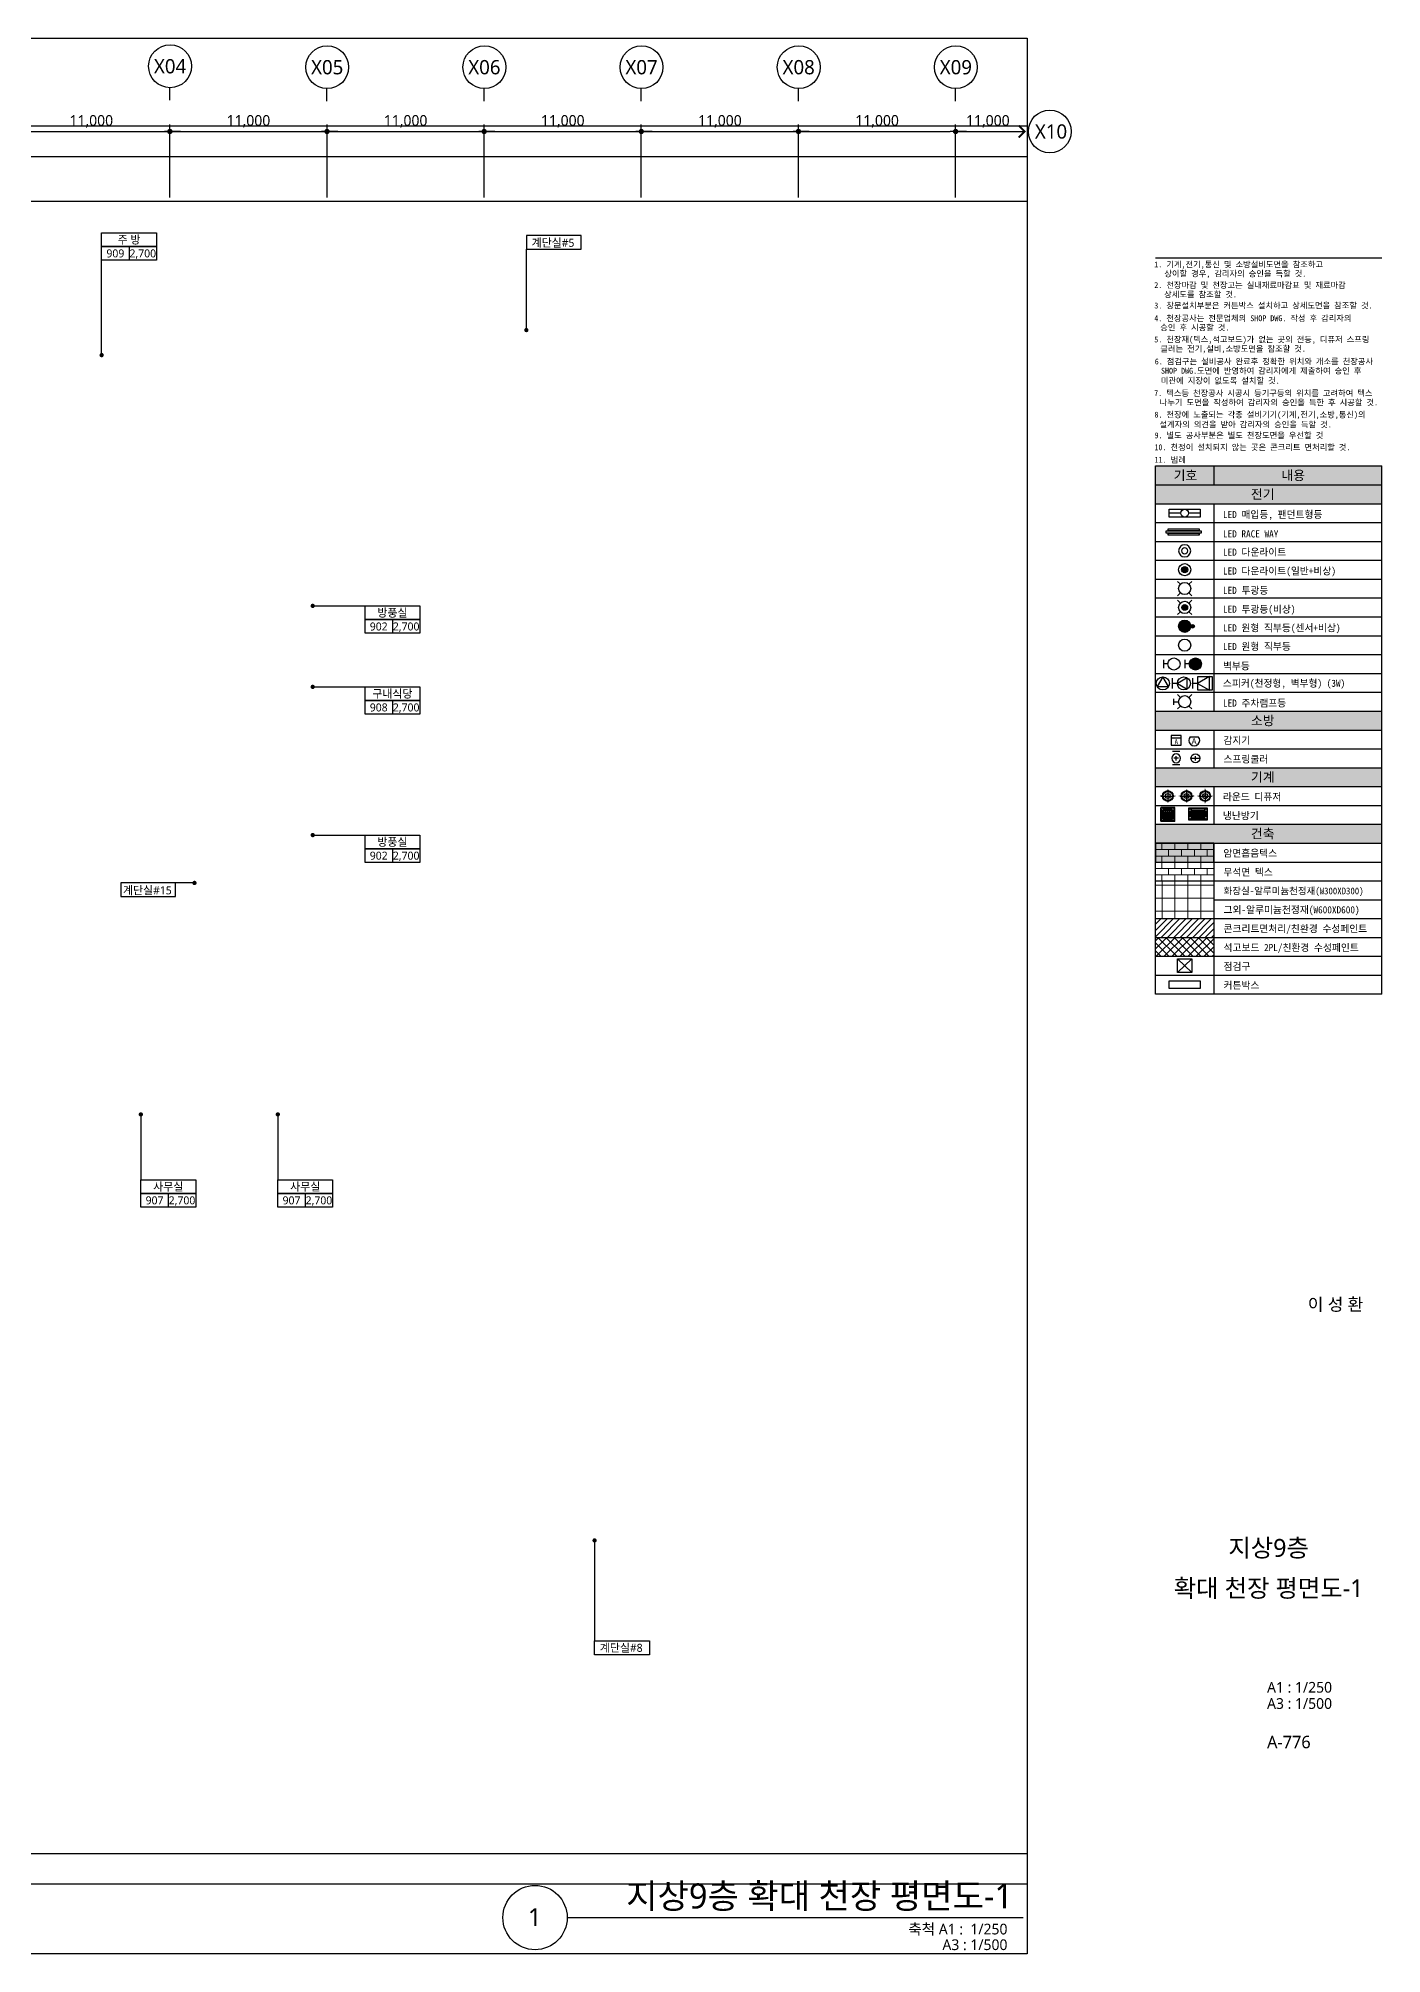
# Model space of a CAD drawing. Header units: millimetres. Extents: x 717452 to 1115512, y -611281 to 2012373.
# Drawn here: x 811482 to 905512, y 1432825 to 1566873 of the extents above; entities that cross this region are included whole.
import ezdxf
from ezdxf.enums import TextEntityAlignment as Align

# ---------------------------------------------------------------- set-up
doc = ezdxf.new("R2010")
doc.units = ezdxf.units.MM
doc.header["$PDSIZE"] = -10
doc.layers.get('0').update_dxf_attribs({"linetype": 'CONTINUOUS'})
doc.layers.get('DEFPOINTS').update_dxf_attribs({"color": 146, "linetype": 'CONTINUOUS'})
for name, color, linetype in [('1.자탐 감지기', 100, 'CONTINUOUS'), ('A-XXXX-SOLD', 252, 'CONTINUOUS'), ('EHP', 1, 'CONTINUOUS'), ('EQ', 5, 'CONTINUOUS'), ('f-드라이팬던트 72˚ 헤드', 2, 'CONTINUOUS'), ('f-상향식 72˚ 헤드', 2, 'CONTINUOUS'), ('FIRE NOTE', 2, 'CONTINUOUS'), ('SS-DIF', 2, 'CONTINUOUS'), ('SS-ERV(SA)', 4, 'CONTINUOUS'), ('SYM', 3, 'CONTINUOUS'), ('SYM(비상)', 6, 'CONTINUOUS'), ('SYM(일반)', 3, 'CONTINUOUS'), ('TITLE', 7, 'CONTINUOUS'), ('아날로그감지기', 2, 'CONTINUOUS'), ('천정', 4, 'CONTINUOUS')]:
    doc.layers.add(name, color=color, linetype=linetype)
for name, color, linetype, lineweight in [('A-AXIS-BUBL', 7, 'CONTINUOUS', 25), ('A-BORD-TEXT', 3, 'CONTINUOUS', 25), ('A-DIMS', 7, 'CONTINUOUS', 25), ('A-MKXS-LEAD', 7, 'CONTINUOUS', 25), ('A-MKXX-NAME', 3, 'CONTINUOUS', 25), ('A-MKXX-SYMB', 7, 'CONTINUOUS', 25), ('A-XXXX-HATC', 8, 'CONTINUOUS', 18), ('A-XXXX-NOTE', 3, 'CONTINUOUS', 25), ('A-XXXX-SYMB', 7, 'CONTINUOUS', 25), ('A-XXXX-TABL', 7, 'CONTINUOUS', 25), ('A-XXXX-TXT1', 3, 'CONTINUOUS', 25), ('A-XXXX-TXT2', 3, 'CONTINUOUS', 25)]:
    doc.layers.add(name, color=color, linetype=linetype, lineweight=lineweight)
doc.layers.add('A-XXXX-NPLT', color=144, linetype='CONTINUOUS', lineweight=15, plot=False)
doc.styles.add('HY울릉도L', font='H2GTRE.TTF')
doc.styles.add('KHS', font='malgun.ttf')
doc.styles.add('돋움', font='')
doc.styles.add('돋움체', font='')
doc.styles.add('맑은 고딕', font='malgun.ttf')
doc.styles.add('맑은고딕', font='malgun.ttf')
doc.styles.get('돋움').set_extended_font_data('DotumChe')
doc.styles.get('돋움체').set_extended_font_data('DotumChe')
doc.dimstyles.new('CDIM', dxfattribs={"dimtxt": 3, "dimasz": 1.5, "dimexe": 2, "dimexo": 1, "dimgap": 1, "dimtad": 1, "dimdec": 0, "dimrnd": 0.5, "dimzin": 0, "dimdsep": 32, "dimlunit": 6, "dimtxsty": 'HY울릉도L', "dimblk1": '_CIDOT', "dimblk2": '_CIDOT', "dimsah": 1, "dimcen": 5.5, "dimclrd": 2, "dimclre": 2, "dimclrt": 7, "dimadec": 0, "dimazin": 0, "dimtfac": 1, "dimtdec": 0, "dimtix": 1, "dimtmove": 2, "dimatfit": 1, "dimldrblk": '_CIDOT', "dimfxl": 1, "dimtolj": 1, "dimtzin": 0, "dimlwd": -1, "dimarcsym": 0})

# ---------------------------------------------------------------- blocks, each defined once
blk = doc.blocks.new('_CIDOT')
at = {"color": 0, "linetype": 'ByBlock'}
blk.add_line((2, 0), (-1, 0), dxfattribs=at)
at = {"color": 0, "linetype": 'ByBlock', "const_width": 0.5}
blk.add_lwpolyline([(-0.25, 0, 1), (0.25, 0, 1)], format="xyb", close=True, dxfattribs=at)
blk = doc.blocks.new('*D295')
at = {"layer": 'A-DIMS', "lineweight": -2, "transparency": 16777216}
for p, q in [((164539, 130138), (164539, 135254)), ((175539, 130138), (175539, 135254))]:
    blk.add_line(p, q, dxfattribs=at)
at = {"layer": 'A-DIMS', "transparency": 16777216}
blk.add_line((164914, 134754), (175164, 134754), dxfattribs=at)
at = {"layer": 'DEFPOINTS', "color": 0, "transparency": 16777216}
for p in [(175539, 134754), (164539, 129888), (175539, 129888)]:
    blk.add_point(p, dxfattribs=at)
at = {"layer": 'A-DIMS', "transparency": 16777216, "xscale": 375, "yscale": 375, "zscale": 375, "rotation": 180}
blk.add_blockref('_CIDOT', (164539, 134754), dxfattribs=at)
at = {"layer": 'A-DIMS', "transparency": 16777216, "xscale": 375, "yscale": 375, "zscale": 375}
blk.add_blockref('_CIDOT', (175539, 134754), dxfattribs=at)
at = {"layer": 'A-DIMS', "color": 3, "transparency": 16777216, "insert": (170039, 135457), "char_height": 750, "attachment_point": 5, "style": '맑은고딕'}
blk.add_mtext('\\A1;11,000', dxfattribs=at)
blk = doc.blocks.new('*D296')
at = {"layer": 'A-DIMS', "lineweight": -2, "transparency": 16777216}
for p, q in [((153539, 130138), (153539, 135254)), ((164539, 130138), (164539, 135254))]:
    blk.add_line(p, q, dxfattribs=at)
at = {"layer": 'A-DIMS', "transparency": 16777216}
blk.add_line((153914, 134754), (164164, 134754), dxfattribs=at)
at = {"layer": 'DEFPOINTS', "color": 0, "transparency": 16777216}
for p in [(164539, 134754), (153539, 129888), (164539, 129888)]:
    blk.add_point(p, dxfattribs=at)
at = {"layer": 'A-DIMS', "transparency": 16777216, "xscale": 375, "yscale": 375, "zscale": 375, "rotation": 180}
blk.add_blockref('_CIDOT', (153539, 134754), dxfattribs=at)
at = {"layer": 'A-DIMS', "transparency": 16777216, "xscale": 375, "yscale": 375, "zscale": 375}
blk.add_blockref('_CIDOT', (164539, 134754), dxfattribs=at)
at = {"layer": 'A-DIMS', "color": 3, "transparency": 16777216, "insert": (159039, 135457), "char_height": 750, "attachment_point": 5, "style": '맑은고딕'}
blk.add_mtext('\\A1;11,000', dxfattribs=at)
blk = doc.blocks.new('*D297')
at = {"layer": 'A-DIMS', "lineweight": -2, "transparency": 16777216}
for p, q in [((142539, 130138), (142539, 135254)), ((153539, 130138), (153539, 135254))]:
    blk.add_line(p, q, dxfattribs=at)
at = {"layer": 'A-DIMS', "transparency": 16777216}
blk.add_line((142914, 134754), (153164, 134754), dxfattribs=at)
at = {"layer": 'DEFPOINTS', "color": 0, "transparency": 16777216}
for p in [(153539, 134754), (142539, 129888), (153539, 129888)]:
    blk.add_point(p, dxfattribs=at)
at = {"layer": 'A-DIMS', "transparency": 16777216, "xscale": 375, "yscale": 375, "zscale": 375, "rotation": 180}
blk.add_blockref('_CIDOT', (142539, 134754), dxfattribs=at)
at = {"layer": 'A-DIMS', "transparency": 16777216, "xscale": 375, "yscale": 375, "zscale": 375}
blk.add_blockref('_CIDOT', (153539, 134754), dxfattribs=at)
at = {"layer": 'A-DIMS', "color": 3, "transparency": 16777216, "insert": (148039, 135457), "char_height": 750, "attachment_point": 5, "style": '맑은고딕'}
blk.add_mtext('\\A1;11,000', dxfattribs=at)
blk = doc.blocks.new('*D298')
at = {"layer": 'A-DIMS', "lineweight": -2, "transparency": 16777216}
for p, q in [((131539, 130138), (131539, 135254)), ((142539, 130138), (142539, 135254))]:
    blk.add_line(p, q, dxfattribs=at)
at = {"layer": 'A-DIMS', "transparency": 16777216}
blk.add_line((131914, 134754), (142164, 134754), dxfattribs=at)
at = {"layer": 'DEFPOINTS', "color": 0, "transparency": 16777216}
for p in [(142539, 134754), (131539, 129888), (142539, 129888)]:
    blk.add_point(p, dxfattribs=at)
at = {"layer": 'A-DIMS', "transparency": 16777216, "xscale": 375, "yscale": 375, "zscale": 375, "rotation": 180}
blk.add_blockref('_CIDOT', (131539, 134754), dxfattribs=at)
at = {"layer": 'A-DIMS', "transparency": 16777216, "xscale": 375, "yscale": 375, "zscale": 375}
blk.add_blockref('_CIDOT', (142539, 134754), dxfattribs=at)
at = {"layer": 'A-DIMS', "color": 3, "transparency": 16777216, "insert": (137039, 135457), "char_height": 750, "attachment_point": 5, "style": '맑은고딕'}
blk.add_mtext('\\A1;11,000', dxfattribs=at)
blk = doc.blocks.new('*D299')
at = {"layer": 'A-DIMS', "lineweight": -2, "transparency": 16777216}
for p, q in [((120539, 130138), (120539, 135254)), ((131539, 130138), (131539, 135254))]:
    blk.add_line(p, q, dxfattribs=at)
at = {"layer": 'A-DIMS', "transparency": 16777216}
blk.add_line((120914, 134754), (131164, 134754), dxfattribs=at)
at = {"layer": 'DEFPOINTS', "color": 0, "transparency": 16777216}
for p in [(131539, 134754), (120539, 129888), (131539, 129888)]:
    blk.add_point(p, dxfattribs=at)
at = {"layer": 'A-DIMS', "transparency": 16777216, "xscale": 375, "yscale": 375, "zscale": 375, "rotation": 180}
blk.add_blockref('_CIDOT', (120539, 134754), dxfattribs=at)
at = {"layer": 'A-DIMS', "transparency": 16777216, "xscale": 375, "yscale": 375, "zscale": 375}
blk.add_blockref('_CIDOT', (131539, 134754), dxfattribs=at)
at = {"layer": 'A-DIMS', "color": 3, "transparency": 16777216, "insert": (126039, 135457), "char_height": 750, "attachment_point": 5, "style": '맑은고딕'}
blk.add_mtext('\\A1;11,000', dxfattribs=at)
blk = doc.blocks.new('*D300')
at = {"layer": 'A-DIMS', "lineweight": -2, "transparency": 16777216}
for p, q in [((109539, 130138), (109539, 135254)), ((120539, 130138), (120539, 135254))]:
    blk.add_line(p, q, dxfattribs=at)
at = {"layer": 'A-DIMS', "transparency": 16777216}
blk.add_line((109914, 134754), (120164, 134754), dxfattribs=at)
at = {"layer": 'DEFPOINTS', "color": 0, "transparency": 16777216}
for p in [(120539, 134754), (109539, 129888), (120539, 129888)]:
    blk.add_point(p, dxfattribs=at)
at = {"layer": 'A-DIMS', "transparency": 16777216, "xscale": 375, "yscale": 375, "zscale": 375, "rotation": 180}
blk.add_blockref('_CIDOT', (109539, 134754), dxfattribs=at)
at = {"layer": 'A-DIMS', "transparency": 16777216, "xscale": 375, "yscale": 375, "zscale": 375}
blk.add_blockref('_CIDOT', (120539, 134754), dxfattribs=at)
at = {"layer": 'A-DIMS', "color": 3, "transparency": 16777216, "insert": (115039, 135457), "char_height": 750, "attachment_point": 5, "style": '맑은고딕'}
blk.add_mtext('\\A1;11,000', dxfattribs=at)
blk = doc.blocks.new('I-4')
at = {"layer": 'EHP', "color": 0}
for p, q in [((-475, -450), (-475, 450)), ((-450, 475), (450, 475)), ((-425, 275), (-425, 375)), ((-425, 275), (-325, 275)), ((-425, -265), (-425, 265)), ((-425, 265), (-355, 265)), ((-375, 425), (-275, 425)), ((-355, -265), (-355, 265)), ((-325, -300), (-325, 300)), ((-300, 325), (300, 325)), ((-275, 325), (-275, 425)), ((-275, -275), (-275, 275)), ((-275, 275), (275, 275)), ((-275, 138), (275, 138)), ((-275, 0), (275, 0)), ((-265, 425), (265, 425)), ((-265, 355), (-265, 425)), ((-265, 355), (265, 355)), ((-180, 275), (-180, -275)), ((-90, 275), (-90, -275)), ((0, 275), (0, -275)), ((90, 275), (90, -275)), ((180, 275), (180, -275)), ((265, 355), (265, 425)), ((275, 325), (275, 425)), ((275, 425), (375, 425)), ((275, -275), (275, 275)), ((325, -300), (325, 300)), ((325, 275), (425, 275)), ((355, -265), (355, 265)), ((355, 265), (425, 265)), ((425, 275), (425, 375)), ((425, -265), (425, 265)), ((475, -450), (475, 450)), ((-450, -475), (450, -475)), ((-425, -265), (-355, -265)), ((-425, -275), (-325, -275)), ((-425, -375), (-425, -275)), ((-375, -425), (-275, -425)), ((-300, -325), (300, -325)), ((-275, -138), (275, -138)), ((-275, -275), (275, -275)), ((-275, -425), (-275, -325)), ((-265, -355), (265, -355)), ((-265, -425), (-265, -355)), ((-265, -425), (265, -425)), ((265, -425), (265, -355)), ((275, -425), (275, -325)), ((275, -425), (375, -425)), ((325, -275), (425, -275)), ((355, -265), (425, -265)), ((425, -375), (425, -275))]:
    blk.add_line(p, q, dxfattribs=at)
for centre, radius, start, end in [((-450, 450), 25, 90, 180), ((-375, 375), 50, 90, 180), ((-300, 300), 25, 90, 180), ((300, 300), 25, 0, 90), ((375, 375), 50, 0, 90), ((450, 450), 25, 0, 90), ((-450, -450), 25, 180, 270), ((-375, -375), 50, 180, 270), ((-300, -300), 25, 180, 270), ((300, -300), 25, 270, 0), ((375, -375), 50, 270, 0), ((450, -450), 25, 270, 0)]:
    blk.add_arc(centre, radius, start, end, dxfattribs=at)
blk = doc.blocks.new('ID_C_2_S_T')
at = {"layer": 'EHP'}
for points in [[(-474, 123), (-474, 120), (474, 120), (474, 123)], [(-474, -120), (-474, -123), (474, -123), (474, -120)]]:
    blk.add_hatch(color=0, dxfattribs=at).paths.add_polyline_path(points)
at = {"layer": 'EHP', "color": 0}
for p, q in [((-525, 310), (-525, -310)), ((515, 320), (-515, 320)), ((-484, -272), (-484, 272)), ((-484, 123), (484, 123)), ((484, 120), (-484, 120)), ((-484, 92), (484, 92)), ((484, 92), (-484, 92)), ((484, 88), (-484, 88)), ((484, 73), (-484, 73)), ((484, 58), (-484, 58)), ((484, 43), (-484, 43)), ((484, 28), (-484, 28)), ((484, 13), (-484, 13)), ((-474, 282), (474, 282)), ((-377, 183), (-377, 282)), ((377, 183), (-377, 183)), ((-374, 280), (-374, 193)), ((374, 280), (-374, 280)), ((-374, 193), (374, 193)), ((-371, 278), (-371, 203)), ((371, 278), (-371, 278)), ((-371, 203), (371, 203)), ((371, 203), (371, 278)), ((374, 193), (374, 280)), ((377, 282), (377, 183)), ((484, 272), (484, -272)), ((525, -310), (525, 310)), ((-515, -320), (515, -320)), ((484, -2), (-484, -2)), ((484, -17), (-484, -17)), ((484, -32), (-484, -32)), ((484, -47), (-484, -47)), ((484, -62), (-484, -62)), ((484, -77), (-484, -77)), ((484, -92), (-484, -92)), ((-484, -120), (484, -120)), ((-484, -123), (-484, -120)), ((484, -123), (-484, -123)), ((474, -282), (-474, -282)), ((377, -183), (-377, -183)), ((-377, -183), (-377, -282)), ((-374, -280), (-374, -193)), ((-374, -193), (374, -193)), ((374, -280), (-374, -280)), ((-371, -278), (-371, -203)), ((-371, -203), (371, -203)), ((371, -278), (-371, -278)), ((371, -203), (371, -278)), ((374, -193), (374, -280)), ((377, -282), (377, -183)), ((484, -123), (484, -120))]:
    blk.add_line(p, q, dxfattribs=at)
for points in [[(484, 120), (-484, 120), (-484, 123), (484, 123)], [(-484, -123), (484, -123), (484, -120), (-484, -120)]]:
    blk.add_lwpolyline(points, close=True, dxfattribs=at)
for centre, start, end in [((-515, 310), 90, 180), ((-474, 272), 90, 180), ((474, 272), 0, 90), ((515, 310), 0, 90), ((-515, -310), 180, 270), ((-474, -272), 180, 270), ((474, -272), 270, 0), ((515, -310), 270, 0)]:
    blk.add_arc(centre, 10, start, end, dxfattribs=at)
blk = doc.blocks.new('IL4')
at = {"layer": 'SYM(비상)'}
h = blk.add_hatch(color=256, dxfattribs=at)
edge = h.paths.add_edge_path()
edge.add_arc((-250, 0), 150, 0, 360)
for p, q in [((-100, 0), (0, 0)), ((0, 100), (0, -100))]:
    blk.add_line(p, q, dxfattribs=at)
blk.add_circle((-250, 0), 150, dxfattribs=at)
blk = doc.blocks.new('IL1')
at = {"layer": 'SYM'}
blk.add_circle((0, 0), 188, dxfattribs=at)
blk = doc.blocks.new('FA1')
at = {"layer": 'SYM'}
blk.add_lwpolyline([(-600, 150), (600, 150), (600, -150), (-600, -150)], close=True, dxfattribs=at)
for points in [[(-150, 0), (-600, 0)], [(600, 0), (150, 0)]]:
    blk.add_lwpolyline(points, dxfattribs=at)
blk.add_circle((0, 0), 150, dxfattribs=at)
blk = doc.blocks.new('IL7')
at = {"layer": 'SYM'}
h = blk.add_hatch(color=256, dxfattribs=at)
edge = h.paths.add_edge_path()
edge.add_arc((0, 0), 150, 0, 360)
h = blk.add_hatch(color=256, dxfattribs=at)
edge = h.paths.add_edge_path()
edge.add_arc((195, 0), 45, 0, 360)
for centre, radius in [((0, 0), 150), ((195, 0), 45)]:
    blk.add_circle(centre, radius, dxfattribs=at)
blk = doc.blocks.new('rac')
at = {"layer": 'SYM'}
for p, q in [((0, 70), (0, 0)), ((1200, 0), (1200, 70))]:
    blk.add_line(p, q, dxfattribs=at)
at = {"layer": 'SYM', "color": 1, "linetype": 'Continuous'}
blk.add_lwpolyline([(-78, 170), (1277, 170), (1277, 70), (-78, 70)], close=True, dxfattribs=at)
at = {"layer": 'SYM'}
for points in [[(0, 240), (1200, 240), (1200, 170), (0, 170)], [(0, 70), (1200, 70), (1200, 0), (0, 0)]]:
    blk.add_lwpolyline(points, close=True, dxfattribs=at)
blk = doc.blocks.new('IL9')
at = {"layer": 'SYM(일반)'}
for p, q in [((-134, 134), (-224, 224)), ((134, 134), (224, 224)), ((-134, -134), (-224, -224)), ((134, -134), (224, -224))]:
    blk.add_line(p, q, dxfattribs=at)
blk.add_circle((0, 0), 190, dxfattribs=at)
blk = doc.blocks.new('IL9(비상)')
at = {"layer": 'SYM(비상)'}
h = blk.add_hatch(color=256, dxfattribs=at)
edge = h.paths.add_edge_path()
edge.add_arc((0, 0), 90, 0, 360)
for p, q in [((-134, 134), (-224, 224)), ((134, 134), (224, 224)), ((-134, -134), (-224, -224)), ((134, -134), (224, -224))]:
    blk.add_line(p, q, dxfattribs=at)
for radius in [190, 90]:
    blk.add_circle((0, 0), radius, dxfattribs=at)
blk = doc.blocks.new('IL2')
at = {"layer": 'SYM'}
for p, q in [((-100, 0), (0, 0)), ((0, 100), (0, -100))]:
    blk.add_line(p, q, dxfattribs=at)
blk.add_circle((-250, 0), 150, dxfattribs=at)
blk = doc.blocks.new('IL5')
at = {"layer": 'SYM'}
for radius in [150, 75]:
    blk.add_circle((0, 0), radius, dxfattribs=at)
blk = doc.blocks.new('IL6')
at = {"layer": 'SYM'}
h = blk.add_hatch(color=1, dxfattribs=at)
edge = h.paths.add_edge_path()
edge.add_arc((0, 0), 75, 0, 360)
blk.add_circle((0, 0), 150, dxfattribs=at)
at = {"layer": 'SYM', "color": 6}
blk.add_circle((0, 0), 75, dxfattribs=at)
blk = doc.blocks.new('SP1')
at = {"layer": 'SYM', "lineweight": -3}
blk.add_lwpolyline([(0, 150), (-130, -75), (130, -75)], close=True, dxfattribs=at)
blk.add_circle((0, 0), 150, dxfattribs=at)
blk = doc.blocks.new('SP2')
at = {"layer": 'SYM', "lineweight": -3}
blk.add_lwpolyline([(0, 120), (130, 345), (-130, 345)], close=True, dxfattribs=at)
for points in [[(-120, 0), (120, 0)], [(0, 120), (0, 0)]]:
    blk.add_lwpolyline(points, dxfattribs=at)
blk.add_circle((0, 270), 150, dxfattribs=at)
blk = doc.blocks.new('SP3')
at = {"layer": 'SYM', "lineweight": -3}
for points in [[(-155, 453), (156, 453), (156, 123), (-155, 123)], [(0, 120), (156, 390), (-156, 390)]]:
    blk.add_lwpolyline(points, close=True, dxfattribs=at)
for points in [[(-120, 0), (120, 0)], [(0, 120), (0, 0)]]:
    blk.add_lwpolyline(points, dxfattribs=at)
blk = doc.blocks.new('자탐 - 연기식')
blk.add_line((-175, 87), (175, 87))
blk.add_lwpolyline([(-175, -175), (175, -175), (175, 175), (-175, 175)], close=True)
at = {"layer": '1.자탐 감지기', "color": 1, "style": '돋움', "width": 0.85}
blk.add_text('A', height=182, dxfattribs=at).set_placement((4, -49), align=Align.MIDDLE)
blk = doc.blocks.new('ERV-DIFFUSER')
at = {"layer": 'SS-DIF'}
h = blk.add_hatch(color=2, dxfattribs=at)
edge = h.paths.add_edge_path()
edge.add_ellipse((-96, 0), major_axis=(0.602, 0.602), ratio=1, start_angle=45, end_angle=225)
edge.add_ellipse((-96, 0), major_axis=(0.602, 0.602), ratio=1, start_angle=225, end_angle=405)
h = blk.add_hatch(color=2, dxfattribs=at)
edge = h.paths.add_edge_path()
edge.add_ellipse((0, 92), major_axis=(-0.602, 0.602), ratio=1, start_angle=0, end_angle=360, ccw=False)
h = blk.add_hatch(color=2, dxfattribs=at)
edge = h.paths.add_edge_path()
edge.add_ellipse((96, 0), major_axis=(-0.602, 0.602), ratio=1, start_angle=135, end_angle=315, ccw=False)
edge.add_ellipse((96, 0), major_axis=(-0.602, 0.602), ratio=1, start_angle=-45, end_angle=135, ccw=False)
h = blk.add_hatch(color=2, dxfattribs=at)
edge = h.paths.add_edge_path()
edge.add_ellipse((0, -92), major_axis=(-0.602, -0.602), ratio=1, start_angle=0, end_angle=360)
at = {"layer": 'SS-DIF', "color": 1}
for p, q in [((89, 0), (-89, 0)), ((0, -85), (0, 85))]:
    blk.add_line(p, q, dxfattribs=at)
at = {"layer": 'SS-DIF', "color": 0}
for radius in [75, 65.6]:
    blk.add_circle((0, 0), radius, dxfattribs=at)
at = {"layer": 'SS-DIF', "color": 1}
blk.add_circle((0, 0), 35.2, dxfattribs=at)
at = {"layer": 'SS-DIF', "color": 2}
for centre, major_axis, start_param, end_param in [((-96, 0), (-0.602, 0.602), -0.785398, 5.497787), ((0, -92), (-0.602, -0.602), 5.497787, 11.780972)]:
    blk.add_ellipse(centre, major_axis=major_axis, ratio=1, start_param=start_param, end_param=end_param, dxfattribs=at)
at = {"layer": 'SS-DIF', "color": 2, "extrusion": (0, 0, -1)}
for centre, major_axis, start_param, end_param in [((0, 92), (-0.602, 0.602), 5.497787, 11.780972), ((96, 0), (0.602, 0.602), -0.785398, 5.497787)]:
    blk.add_ellipse(centre, major_axis=major_axis, ratio=1, start_param=start_param, end_param=end_param, dxfattribs=at)
blk = doc.blocks.new('A$C3A5A4421')
at = {"layer": 'f-상향식 72˚ 헤드', "linetype": 'ByBlock'}
for p, q in [((0, 180), (0, 20)), ((300, 180), (300, 20))]:
    blk.add_line(p, q, dxfattribs=at)
at = {"layer": 'f-상향식 72˚ 헤드', "color": 1, "linetype": 'ByBlock'}
for p, q in [((100, 100), (200, 100)), ((150, 150), (150, 50))]:
    blk.add_line(p, q, dxfattribs=at)
at = {"layer": 'f-상향식 72˚ 헤드', "linetype": 'ByBlock'}
blk.add_circle((150, 100), 100, dxfattribs=at)
blk = doc.blocks.new('A$C7597718F')
at = {"layer": 'f-드라이팬던트 72˚ 헤드', "color": 1, "linetype": 'ByBlock'}
for p, q in [((50, 100), (150, 100)), ((100, 150), (100, 50))]:
    blk.add_line(p, q, dxfattribs=at)
at = {"layer": 'f-드라이팬던트 72˚ 헤드', "linetype": 'ByBlock', "const_width": 30}
blk.add_lwpolyline([(100, 0), (100, 200)], dxfattribs=at)
at = {"layer": 'f-드라이팬던트 72˚ 헤드', "linetype": 'ByBlock'}
blk.add_circle((100, 100), 100, dxfattribs=at)
blk = doc.blocks.new('자탐-아나로그차동식')
at = {"layer": '아날로그감지기'}
blk.add_line((-168, 375), (168, 375), dxfattribs=at)
blk.add_arc((0, 225), 225, 138.18969, 41.81031, dxfattribs=at)
at = {"layer": '아날로그감지기', "style": 'KHS'}
blk.add_text('A', height=255, dxfattribs=at).set_placement((-113, 62))
blk = doc.blocks.new('A$C713B3111')
at = {"layer": 'SYM(일반)'}
for p, q in [((-134, 476), (-224, 566)), ((-134, 208), (-224, 118)), ((134, 476), (224, 566)), ((134, 208), (224, 118))]:
    blk.add_line(p, q, dxfattribs=at)
for points in [[(95, 0), (-95, 0)], [(0, 0), (0, 152)]]:
    blk.add_lwpolyline(points, dxfattribs=at)
blk.add_circle((0, 342), 190, dxfattribs=at)
blk = doc.blocks.new('A$C13013D9C')
at = {"layer": 'A-XXXX-HATC'}
h = blk.add_hatch(color=253, dxfattribs=at)
h.dxf.hatch_style = 1
h.paths.add_polyline_path([(5655, 25231), (5655, 24175), (18322, 24175), (18322, 25231)])
h = blk.add_hatch(color=254, dxfattribs=at)
h.dxf.hatch_style = 1
h.paths.add_polyline_path([(5655, 24175), (5655, 23119), (18322, 23119), (18322, 24175)])
h = blk.add_hatch(color=254, dxfattribs=at)
h.dxf.hatch_style = 1
h.paths.add_polyline_path([(5655, 11504), (5655, 10448), (18322, 10448), (18322, 11504)])
h = blk.add_hatch(color=254, dxfattribs=at)
h.dxf.hatch_style = 1
h.paths.add_polyline_path([(5655, 8337), (5655, 7281), (18322, 7281), (18322, 8337)])
h = blk.add_hatch(color=254, dxfattribs=at)
h.dxf.hatch_style = 1
h.paths.add_polyline_path([(5655, 5169), (5655, 4113), (18322, 4113), (18322, 5169)])
h = blk.add_hatch(dxfattribs=at)
h.set_pattern_fill('ANSI31', color=256, scale=2000)
h.set_pattern_definition([(45, (-2219774.96, -299259.27), (-176.776695, 176.776695), [])])
h.paths.add_polyline_path([(5655, -1166), (8923, -1166), (8923, -111), (5655, -111)])
h = blk.add_hatch(dxfattribs=at)
h.set_pattern_fill('ANSI37', color=256, scale=100)
h.paths.add_polyline_path([(5655, -2222), (8923, -2222), (8923, -1166), (5655, -1166)])
at = {"layer": 'A-XXXX-SOLD'}
h = blk.add_hatch(color=256, dxfattribs=at)
h.dxf.hatch_style = 1
h.paths.add_polyline_path([(8923, 3057), (8923, 4113), (5655, 4113), (5655, 3057)])
for p, q in [((18322, -4334), (18322, 25231)), ((7693, -2370), (6885, -3131)), ((6885, -2370), (7693, -3131))]:
    blk.add_line(p, q)
blk.add_lwpolyline([(18322, -4334), (5655, -4334), (5655, 25231)])
for points in [[(8923, 3057), (8923, 4113), (5655, 4113), (5655, 3057)], [(6885, -2370), (7693, -2370), (7693, -3131), (6885, -3131)]]:
    blk.add_lwpolyline(points, close=True)
at = {"layer": 'A-MKXX-NAME'}
blk.add_line((7713, 9999), (7713, 9999), dxfattribs=at)
at = {"layer": 'A-MKXX-NAME', "color": 6}
blk.add_lwpolyline([(6416, -3588), (8161, -3588), (8161, -4024), (6416, -4024)], close=True, dxfattribs=at)
at = {"layer": 'A-XXXX-HATC'}
for p, q in [((5655, 3750), (8923, 3750)), ((5655, 3387), (8923, 3387)), ((6016, 4113), (6016, 3750)), ((6016, 3387), (6016, 3057)), ((6379, 3750), (6379, 3387)), ((6741, 4113), (6741, 3750)), ((6741, 3387), (6741, 3057)), ((7104, 3750), (7104, 3387)), ((7467, 4113), (7467, 3750)), ((7467, 3387), (7467, 3057)), ((7830, 3750), (7830, 3387)), ((8193, 4113), (8193, 3750)), ((8193, 3387), (8193, 3057)), ((8556, 3750), (8556, 3387)), ((5655, 2694), (8923, 2694)), ((5655, 2331), (8923, 2331)), ((6016, 3057), (6016, 2694)), ((6016, 2331), (6016, 2001)), ((6379, 2694), (6379, 2331)), ((6741, 3057), (6741, 2694)), ((6741, 2331), (6741, 2001)), ((7104, 2694), (7104, 2331)), ((7467, 3057), (7467, 2694)), ((7467, 2331), (7467, 2001)), ((7830, 2694), (7830, 2331)), ((8193, 3057), (8193, 2694)), ((8193, 2331), (8193, 2001)), ((8556, 2694), (8556, 2331)), ((5651, 1760), (8923, 1760)), ((6020, 2001), (6020, -111)), ((6746, 2001), (6746, -111)), ((7472, 2001), (7472, -111)), ((8197, 2001), (8197, -111)), ((5651, 1034), (8923, 1034)), ((5651, 308), (8923, 308))]:
    blk.add_line(p, q, dxfattribs=at)
at = {"layer": 'A-XXXX-NPLT'}
blk.add_lwpolyline([(18322, 25231), (5655, 25231), (5655, 24175), (18322, 24175)], dxfattribs=at)
at = {"layer": 'A-XXXX-TABL'}
for p, q in [((5655, 36877), (18322, 36877)), ((5655, 25231), (18322, 25231)), ((8923, 25231), (8923, 24175)), ((5655, 24175), (18322, 24175)), ((5655, 23119), (18322, 23119)), ((8923, 23119), (8923, 11504)), ((5655, 22063), (18322, 22063)), ((5655, 21007), (18322, 21007)), ((5655, 19951), (18322, 19951)), ((5655, 18896), (18322, 18896)), ((5655, 17840), (18322, 17840)), ((5655, 16784), (18322, 16784)), ((5655, 15728), (18322, 15728)), ((5655, 14672), (18322, 14672)), ((5655, 13616), (18322, 13616)), ((5655, 12560), (18322, 12560)), ((5655, 11504), (18322, 11504)), ((5655, 10448), (18322, 10448)), ((8923, 10448), (8923, 8337)), ((5655, 9392), (18322, 9392)), ((5655, 8337), (18322, 8337)), ((5655, 8337), (18322, 8337)), ((5655, 7281), (18322, 7281)), ((8923, 7281), (8923, 5169)), ((5655, 6225), (18322, 6225)), ((5655, 5169), (18322, 5169)), ((5655, 4113), (18322, 4113)), ((8923, 4113), (8923, -4334)), ((5655, 3057), (18322, 3057)), ((5655, 2001), (18322, 2001)), ((8923, 945), (18322, 945)), ((5655, -111), (18322, -111)), ((5655, -1166), (18322, -1166)), ((5655, -2222), (18322, -2222)), ((5655, -3278), (18322, -3278))]:
    blk.add_line(p, q, dxfattribs=at)
at = {"layer": 'EQ', "xscale": 0.8145454545454547, "yscale": 0.8145454545454547, "zscale": 0.8145454545454547, "rotation": 90}
blk.add_blockref('I-4', (6348, 5719), dxfattribs=at)
at = {"layer": 'EQ', "xscale": 1.018181818181818, "yscale": 1.018181818181818, "zscale": 1.018181818181818}
blk.add_blockref('ID_C_2_S_T', (8037, 5741), dxfattribs=at)
at = {"layer": 'f-드라이팬던트 72˚ 헤드', "linetype": 'ByBlock', "xscale": 2.499999999981803, "yscale": 2.499999999981803, "zscale": 2.499999999981803, "rotation": 90}
blk.add_blockref('A$C7597718F', (8143, 8615), dxfattribs=at)
at = {"layer": 'f-상향식 72˚ 헤드', "linetype": 'ByBlock', "xscale": -2.499999999981806, "yscale": 2.499999999981806, "zscale": 2.499999999981806, "rotation": 270}
blk.add_blockref('A$C3A5A4421', (6563, 8490), dxfattribs=at)
at = {"layer": 'FIRE NOTE', "color": 2, "xscale": 1.567406084289645, "yscale": 1.567406084289645, "zscale": 1.567406084289645}
blk.add_blockref('자탐 - 연기식', (6813, 9866), dxfattribs=at)
at = {"layer": 'SS-ERV(SA)', "xscale": 4, "yscale": 4, "zscale": 4, "rotation": 180}
for p in [(6348, 6753), (7389, 6753), (8430, 6752)]:
    blk.add_blockref('ERV-DIFFUSER', p, dxfattribs=at)
at = {"layer": 'SYM'}
for name, p, xscale, yscale, zscale in [('FA1', (7289, 22591), 1.454545454545436, 1.454545454545436, 1.818181818182024), ('IL6', (7289, 19423), 2.272727272727244, 2.272727272727244, 2.272727272727244), ('IL7', (7289, 16256), 2.272727272727244, 2.272727272727244, 2.272727272727244), ('IL1', (7289, 15200), 1.818181818181795, 1.818181818181795, 1.818181818181795)]:
    blk.add_blockref(name, p, dxfattribs=dict(at, xscale=xscale, yscale=yscale, zscale=zscale))
at = {"layer": 'SYM(비상)', "xscale": 1.794258373204827, "yscale": 1.794258373204827, "zscale": 1.794258373204827}
blk.add_blockref('IL9(비상)', (7289, 17312), dxfattribs=at)
at = {"layer": 'SYM(비상)', "xscale": 2.272727272727244, "yscale": 2.272727272727244, "zscale": 2.272727272727244, "rotation": 180}
blk.add_blockref('IL4', (7320, 14144), dxfattribs=at)
at = {"layer": 'SYM(일반)', "ltscale": 5, "xscale": 1.454545454545436, "yscale": 1.454545454545436, "zscale": 1.454545454545436}
blk.add_blockref('rac', (6357, 21361), dxfattribs=at)
at = {"layer": 'SYM(일반)'}
for name, p, xscale, yscale, zscale in [('IL5', (7289, 20479), -2.272727272726115, 2.272727272726115, 2.272727272726115), ('IL9', (7289, 18368), 1.794258373204827, 1.794258373204827, 1.794258373204827)]:
    blk.add_blockref(name, p, dxfattribs=dict(at, xscale=xscale, yscale=yscale, zscale=zscale))
at = {"layer": 'SYM(일반)', "xscale": 1.794258373205718, "yscale": 1.794258373205718, "zscale": 1.794258373205718, "rotation": 270}
blk.add_blockref('A$C713B3111', (6675, 12032), dxfattribs=at)
at = {"layer": 'TITLE', "color": 2, "xscale": 1.350000000558794, "yscale": 1.350000000558794, "zscale": 1.350000000558794}
blk.add_blockref('자탐-아나로그차동식', (7825, 9563), dxfattribs=at)
at = {"layer": '천정'}
for name, p, xscale, yscale, zscale, rotation in [('IL2', (6120, 14144), 2.272727272727244, 2.272727272727244, 2.272727272727244, 180), ('SP2', (6586, 13059), 2.44514106579522, 2.44514106579522, 2.44514106579522, 270), ('SP3', (7722, 13059), 2.44514106579522, 2.44514106579522, 2.44514106579522, 270)]:
    blk.add_blockref(name, p, dxfattribs=dict(at, xscale=xscale, yscale=yscale, zscale=zscale, rotation=rotation))
at = {"layer": '천정', "xscale": 2.44514106579522, "yscale": 2.44514106579522, "zscale": 2.44514106579522}
blk.add_blockref('SP1', (6068, 13059), dxfattribs=at)
at = {"layer": 'A-XXXX-NOTE', "style": '돋움체'}
for s, height, p in [('1. 기계,전기,통신 및 소방설비도면을 참조하고', 330.03, (5588, 36349)), ('2. 천장마감 및 천장고는 실내재료마감표 및 재료마감', 330.03, (5587, 35195)), (' 상이할 경우, 감리자의 승인을 득할 것.', 330.03, (5927, 35833)), ('3. 창문설치부분은 커튼박스 설치하고 상세도면을 참조할 것.', 330.03, (5588, 34049)), (' 상세도를 참조할 것.', 330.03, (5917, 34670)), ('4. 천장공사는 전문업체의 SHOP DWG. 작성 후 감리자의', 330.03, (5588, 33337)), ('5. 천장재(텍스,석고보드)가 없는 곳의 전등, 디퓨저 스프링', 330.03, (5589, 32149)), ('승인 후 시공할 것.', 330.03, (5922, 32816)), ('6. 점검구는 설비공사 완료후 정확한 위치와 개소를 천장공사', 330.03, (5613, 30917)), ('클러는 전기,설비,소방도면을 참조할 것.', 330.03, (5925, 31628)), ('SHOP DWG.도면에 반영하여 감리자에게 제출하여 승인 후', 330.03, (5963, 30396)), ('미관에 지장이 없도록 설치할 것.', 330.03, (5960, 29841)), ('7. 텍스등 천장공사 시공시 등기구등의 위치를 고려하여 텍스', 330.03, (5582, 29144)), ('나누기 도면을 작성하여 감리자의 승인을 득한 후 시공할 것.', 330.03, (5894, 28623)), ('8. 천장에 노출되는 각종 설비기기(기계,전기,소방,통신)의', 330.03, (5597, 27938)), ('9. 별도 공사부분은 별도 천장도면을 우선할 것', 330.03, (5601, 26780)), ('설계자의 의견을 받아 감리자의 승인을 득할 것. ', 330.03, (5874, 27388)), ('10. 천정이 설치되지 않는 곳은 콘크리트 면처리할 것.', 330.03, (5601, 26113)), ('11. 범례', 330, (5606, 25409))]:
    blk.add_text(s, height=height, dxfattribs=at).set_placement(p)
at = {"layer": 'A-XXXX-NOTE'}
for s, height, style, p in [('기호', 527.9, '돋움체', (7334, 24705)), ('내용', 527.9, '돋움체', (13367, 24705)), ('전기', 527.9, '돋움체', (11659, 23649)), ('소방', 527.9, '돋움체', (11659, 10978)), ('기계', 527.9, '돋움체', (11659, 7811)), ('R', 300, '맑은고딕', (7389, 6753)), ('S', 300, '맑은고딕', (8430, 6753)), ('건축', 527.9, '돋움체', (11659, 4643))]:
    blk.add_text(s, height=height, dxfattribs=dict(at, style=style)).set_placement(p, align=Align.MIDDLE_CENTER)
at = {"layer": 'A-XXXX-NOTE', "style": '돋움체'}
for s, height, p in [('LED 매입등, 팬던트형등', 400, (9433, 22514)), ('LED RACE WAY', 400, (9433, 21428)), ('LED 다운라이트', 400, (9433, 20408)), ('LED 다운라이트(일반+비상)', 400, (9433, 19352)), ('LED 투광등', 400, (9433, 18266)), ('LED 투광등(비상)', 400, (9433, 17210)), ('LED 원형 직부등(센서+비상)', 400, (9433, 16167)), ('LED 원형 직부등', 400, (9433, 15125)), ('벽부등', 400, (9433, 14034)), ('스피커(천정형, 벽부형) (3W)', 400, (9433, 13066)), ('LED 주차램프등', 400, (9433, 11957)), ('감지기', 400, (9461, 9872)), ('스프링쿨러', 400, (9461, 8816)), ('라운드 디퓨저', 400, (9430, 6708)), ('냉난방기', 400, (9430, 5652)), ('암면흡음텍스', 400, (9455, 3549)), ('무석면 텍스', 400, (9455, 2493)), ('화장실-알루미늄천정재(W300XD300)', 380, (9465, 1437)), ('그외-알루미늄천정재(W600XD600)', 400, (9465, 381)), ('콘크리트면처리/친환경 수성페인트', 400, (9465, -675)), ('석고보드 2PL/친환경 수성페인트', 400, (9465, -1731)), ('점검구', 400, (9465, -2787)), ('커튼박스', 400, (9465, -3842))]:
    blk.add_text(s, height=height, dxfattribs=at).set_placement(p, align=Align.MIDDLE_LEFT)
blk = doc.blocks.new('Dim250-1')
at = {"const_width": 125}
blk.add_lwpolyline([(179947, 135181.2), (180373.9, 134754.3), (179947, 134327.4)], dxfattribs=at)
at = {"layer": 'A-AXIS-BUBL', "ltscale": 0.2}
for p, q in [((120538.6, 136945.4), (120538.6, 137820.5)), ((131537.8, 136879.3), (131537.8, 137754.4)), ((142538.6, 136879.3), (142538.6, 137754.4)), ((153538.6, 136879.3), (153538.6, 137754.4)), ((164538.6, 136879.3), (164538.6, 137754.4)), ((175538.6, 136879.3), (175538.6, 137754.4)), ((175538.6, 136879.3), (175538.6, 137754.4))]:
    blk.add_line(p, q, dxfattribs=at)
for centre in [(120553.3, 139320.4), (131552.5, 139254.3), (142553.3, 139254.3), (153553.3, 139254.3), (164553.3, 139254.3), (175553.3, 139254.3)]:
    blk.add_circle(centre, 1500, dxfattribs=at)
at = {"layer": 'A-DIMS'}
blk.add_line((175538.6, 134754.3), (180373.9, 134754.3), dxfattribs=at)
at = {"layer": 'A-XXXX-SYMB'}
blk.add_circle((182128.1, 134754.3), 1500, dxfattribs=at)
at = {"layer": 'A-DIMS', "color": 3, "insert": (177792.7, 135456.7), "char_height": 750, "attachment_point": 5, "style": '맑은고딕'}
blk.add_mtext('\\A1;11,000', dxfattribs=at)
at = {"layer": 'A-XXXX-TXT2', "ltscale": 0.2, "style": '맑은고딕'}
for s, p in [('X04', (120553.3, 139320.4)), ('X05', (131552.5, 139254.3)), ('X06', (142553.3, 139254.3)), ('X07', (153553.3, 139254.3)), ('X08', (164553.3, 139254.3)), ('X09', (175553.3, 139254.3)), ('X10', (182216.4, 134754.3))]:
    blk.add_text(s, height=1000, dxfattribs=at).set_placement(p, align=Align.MIDDLE_CENTER)
at = {"layer": 'A-DIMS'}
for p1, p2, picture, middle in [((109538.6, 129888.1), (120538.6, 129888.1), '*D300', (115038.6, 135456.7)), ((120538.6, 129888.1), (131538.6, 129888.1), '*D299', (126038.6, 135456.7)), ((131538.6, 129888.1), (142538.6, 129888.1), '*D298', (137038.6, 135456.7)), ((142538.6, 129888.1), (153538.6, 129888.1), '*D297', (148038.6, 135456.7)), ((153538.6, 129888.1), (164538.6, 129888.1), '*D296', (159038.6, 135456.7)), ((164538.6, 129888.1), (175538.6, 129888.1), '*D295', (170038.6, 135456.7))]:
    dim = blk.add_aligned_dim(p1=p1, p2=p2, distance=4866.2, dimstyle='CDIM', override={"dimscale": 250, "dimtxsty": '맑은고딕', "dimclrd": 256, "dimclre": 256, "dimclrt": 3}, dxfattribs=at)
    dim.commit()
    dim.dimension.update_dxf_attribs({"geometry": picture, "text_midpoint": middle})

msp = doc.modelspace()

# ---------------------------------------------------------------- linework, layer by layer
at = {"layer": 'A-MKXS-LEAD'}
for p, q in [((815915, 1544703), (815915, 1551340)), ((845642, 1546455), (845642, 1552122)), ((830691, 1527151), (834349, 1527151)), ((830691, 1521484), (834349, 1521484)), ((830691, 1511111), (834349, 1511111)), ((822412, 1507763), (821088, 1507763)), ((818659, 1491561), (818659, 1486987)), ((828245, 1491561), (828245, 1486987)), ((850417, 1461747), (850417, 1454712))]:
    msp.add_line(p, q, dxfattribs=at)
at = {"layer": 'A-MKXS-LEAD', "const_width": 150}
for points in [[(845717, 1546455, -1), (845567, 1546455, -1)], [(815990, 1544703, -1), (815840, 1544703, -1)], [(830691, 1527076, -1), (830691, 1527226, -1)], [(830691, 1521409, -1), (830691, 1521559, -1)], [(830691, 1511036, -1), (830691, 1511186, -1)], [(822487, 1507763, -1), (822337, 1507763, -1)], [(818584, 1491561, -1), (818734, 1491561, -1)], [(828170, 1491561, -1), (828320, 1491561, -1)], [(850492, 1461747, 1), (850342, 1461747, 1)]]:
    msp.add_lwpolyline(points, format="xyb", close=True, dxfattribs=at)
at = {"layer": 'A-MKXX-SYMB'}
for p, q in [((817835, 1552300), (817835, 1551340)), ((836269, 1526191), (836269, 1525231)), ((836269, 1520524), (836269, 1519564)), ((836269, 1510151), (836269, 1509191)), ((820579, 1486027), (820579, 1485067)), ((830165, 1486027), (830165, 1485067))]:
    msp.add_line(p, q, dxfattribs=at)
for points in [[(819755, 1552300), (815915, 1552300), (815915, 1553260), (819755, 1553260)], [(819755, 1551340), (815915, 1551340), (815915, 1552300), (819755, 1552300)], [(849482, 1553082), (845642, 1553082), (845642, 1552122), (849482, 1552122)], [(838189, 1526191), (834349, 1526191), (834349, 1527151), (838189, 1527151)], [(838189, 1525231), (834349, 1525231), (834349, 1526191), (838189, 1526191)], [(838189, 1520524), (834349, 1520524), (834349, 1521484), (838189, 1521484)], [(838189, 1519564), (834349, 1519564), (834349, 1520524), (838189, 1520524)], [(838189, 1510151), (834349, 1510151), (834349, 1511111), (838189, 1511111)], [(838189, 1509191), (834349, 1509191), (834349, 1510151), (838189, 1510151)], [(821088, 1507763), (817248, 1507763), (817248, 1506803), (821088, 1506803)], [(822499, 1486027), (818659, 1486027), (818659, 1486987), (822499, 1486987)], [(832085, 1486027), (828245, 1486027), (828245, 1486987), (832085, 1486987)], [(822499, 1485067), (818659, 1485067), (818659, 1486027), (822499, 1486027)], [(832085, 1485067), (828245, 1485067), (828245, 1486027), (832085, 1486027)], [(854257, 1453752), (850417, 1453752), (850417, 1454712), (854257, 1454712)]]:
    msp.add_lwpolyline(points, close=True, dxfattribs=at)
at = {"layer": 'A-XXXX-SYMB'}
msp.add_line((848500, 1435354), (880421, 1435354), dxfattribs=at)
msp.add_circle((846250, 1435354), 2250, dxfattribs=at)
at = {"layer": 'DEFPOINTS'}
for points in [[(717452, 1566873), (880690, 1566873), (880690, 1432825), (717452, 1432825)], [(721827, 1560737), (880690, 1560737), (880690, 1437687), (721827, 1437687)], [(723952, 1558612), (880690, 1558612), (880690, 1437687), (723952, 1437687)], [(727077, 1555487), (880690, 1555487), (880690, 1439812), (727077, 1439812)]]:
    msp.add_lwpolyline(points, close=True, dxfattribs=at)

# ---------------------------------------------------------------- block references
at = {"xscale": 1.25, "yscale": 1.25, "zscale": 1.25}
msp.add_blockref('A$C13013D9C', (882610, 1505405), dxfattribs=at)
at = {"layer": 'A-DIMS'}
msp.add_blockref('Dim250-1', (700151, 1425598), dxfattribs=at)

# ---------------------------------------------------------------- texts
at = {"layer": 'A-BORD-TEXT', "style": '맑은고딕'}
msp.add_text('이 성 환', height=875, dxfattribs=at).set_placement((904222, 1477829), align=Align.RIGHT)
for s, p in [('지상9층', (897596, 1461227)), ('확대 천장 평면도-1', (897596, 1458409))]:
    msp.add_text(s, height=1250, dxfattribs=at).set_placement(p, align=Align.MIDDLE_CENTER)
for s, height, p in [('A1 : 1/250', 750, (897488, 1451093)), ('A3 : 1/500', 750, (897488, 1449959)), ('A-776', 875, (897488, 1447200))]:
    msp.add_text(s, height=height, dxfattribs=at).set_placement(p)
at = {"layer": 'A-MKXX-NAME', "style": '맑은고딕'}
for s, p in [('주 방', (817835, 1552780)), ('계단실#5', (847508, 1552565)), ('909', (816875, 1551820)), ('2,700', (818795, 1551820)), ('방풍실', (836269, 1526671)), ('902', (835309, 1525711)), ('2,700', (837229, 1525711)), ('908', (835309, 1520044)), ('구내식당', (836269, 1521004)), ('2,700', (837229, 1520044)), ('방풍실', (836269, 1510631)), ('902', (835309, 1509671)), ('2,700', (837229, 1509671)), ('계단실#15', (819114, 1507246)), ('사무실', (820579, 1486507)), ('사무실', (830165, 1486507)), ('907', (819619, 1485547)), ('2,700', (821539, 1485547)), ('907', (829205, 1485547)), ('2,700', (831125, 1485547)), ('계단실#8', (852283, 1454232))]:
    msp.add_text(s, height=560, dxfattribs=at).set_placement(p, align=Align.MIDDLE_CENTER)
at = {"layer": 'A-XXXX-TXT1', "style": '맑은 고딕'}
msp.add_text('지상9층 확대 천장 평면도-1', height=1750, dxfattribs=at).set_placement((879706, 1435467), align=Align.BOTTOM_RIGHT)
msp.add_text('1', height=1250, dxfattribs=at).set_placement((846221, 1435381), align=Align.MIDDLE)
for s, p in [('축척 A1 :  1/250', (879317, 1434923)), ('A3 : 1/500', (879317, 1433829))]:
    msp.add_text(s, height=750, dxfattribs=at).set_placement(p, align=Align.TOP_RIGHT)

doc.saveas('drawing.dxf')
